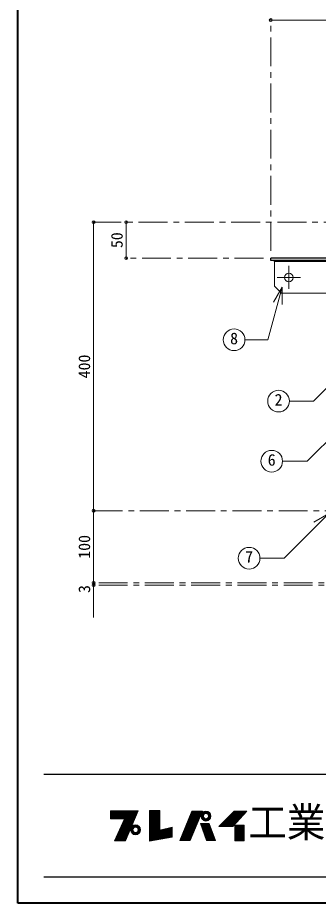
# Model space of a CAD drawing. Units: millimetres at full size, sheet at 1:8. Extents: x -1691 to 1549, y -1119 to 1129.
# Drawn here: x -1691 to -1275, y -1119 to 108 of the extents above; entities that cross this region are included whole.
import ezdxf
from ezdxf.enums import TextEntityAlignment as Align

# ---------------------------------------------------------------- set-up
doc = ezdxf.new("R2010")
doc.units = ezdxf.units.MM
doc.header["$LTSCALE"] = 8
doc.header["$PDMODE"] = 32
doc.header["$PDSIZE"] = 4
doc.linetypes.add('CHAIN1', pattern=[8, 5, -1, 1, -1])
doc.layers.add('0-0_ﾚｲﾔ1', color=4, linetype='Continuous', lineweight=9)
doc.styles.add('ＭＳ ゴシック', font='')
doc.styles.get('ＭＳ ゴシック').set_extended_font_data('MS Gothic')

msp = doc.modelspace()

# ---------------------------------------------------------------- linework, layer by layer
at = {"layer": '0-0_ﾚｲﾔ1', "color": 1, "lineweight": 40}
for p, q in [((-1691.137, -1118.909), (-1691.137, 1129.091)), ((1548.863, -1118.909), (-1691.137, -1118.909))]:
    msp.add_line(p, q, dxfattribs=at)
at = {"layer": '0-0_ﾚｲﾔ1', "linetype": 'CHAIN1'}
for p, q in [((-1341.137, -214.909), (-1341.137, 105.091)), ((-1035.887, -174.909), (-1586.137, -174.909)), ((-1351.137, -224.909), (-1541.137, -224.909)), ((-1316.137, -267.509), (-1316.137, -235.509)), ((-1300.137, -251.509), (-1332.137, -251.509)), ((-1586.137, -574.909), (-1037.387, -574.909)), ((-1219.137, -674.909), (-1586.137, -674.909)), ((-1219.137, -677.909), (-1586.137, -677.909))]:
    msp.add_line(p, q, dxfattribs=at)
at = {"layer": '0-0_ﾚｲﾔ1'}
for p, q in [((-1341.137, 105.091), (-371.137, 105.091)), ((-1586.137, -574.909), (-1586.137, -174.909)), ((-1541.137, -174.909), (-1541.137, -224.909)), ((-1586.137, -574.909), (-1586.137, -674.909)), ((-1586.137, -722.909), (-1586.137, -674.909))]:
    msp.add_line(p, q, dxfattribs=at)
at = {"layer": '0-0_ﾚｲﾔ1', "color": 5, "lineweight": 25}
for p, q in [((-1341.137, -227.909), (-1341.137, -224.909)), ((-1201.387, -224.909), (-1341.137, -224.909)), ((-1210.637, -227.909), (-1341.137, -227.909)), ((-1336.137, -229.509), (-1336.137, -227.909)), ((-1261.937, -229.509), (-1336.137, -229.509))]:
    msp.add_line(p, q, dxfattribs=at)
at = {"layer": '0-0_ﾚｲﾔ1', "color": 7, "lineweight": 18}
for p, q in [((-1336.137, -263.509), (-1336.137, -229.509)), ((-1325.482, -264.915), (-1345.06, -337.981)), ((-1325.482, -264.915), (-1337.482, -285.7)), ((-1336.137, -263.509), (-1326.137, -273.509)), ((-1325.482, -264.915), (-1325.482, -288.915)), ((-1326.137, -273.509), (-1261.137, -273.509)), ((-1376.84, -337.981), (-1345.06, -337.981)), ((-1190.646, -331.623), (-1282.003, -422.979)), ((-1315.259, -422.979), (-1282.003, -422.979)), ((-1234.172, -449.9), (-1290.515, -506.243)), ((-1324.8, -506.243), (-1290.515, -506.243)), ((-1260.587, -578.751), (-1322.514, -640.678)), ((-1260.587, -578.751), (-1281.371, -590.751)), ((-1356.024, -640.678), (-1322.514, -640.678)), ((-1562.795, -991.069), (-1524.867, -991.069)), ((-1562.795, -991.405), (-1525.006, -991.405)), ((-1562.795, -991.909), (-1525.215, -991.909)), ((-1562.795, -992.413), (-1525.423, -992.413)), ((-1562.795, -992.917), (-1525.631, -992.917)), ((-1562.795, -993.589), (-1525.909, -993.589)), ((-1526.118, -994.093), (-1562.795, -994.093)), ((-1541.963, -1032.397), (-1524.659, -990.565)), ((-1508.699, -990.397), (-1508.699, -1032.901)), ((-1494.755, -990.397), (-1508.699, -990.397)), ((-1508.699, -991.069), (-1494.755, -991.069)), ((-1508.699, -991.405), (-1494.755, -991.405)), ((-1508.699, -991.909), (-1494.755, -991.909)), ((-1508.699, -992.413), (-1494.755, -992.413)), ((-1508.699, -992.917), (-1494.755, -992.917)), ((-1508.699, -993.589), (-1494.755, -993.589)), ((-1508.699, -994.093), (-1494.755, -994.093)), ((-1450.067, -991.237), (-1466.867, -1032.061)), ((-1452.587, -1032.061), (-1435.619, -991.237)), ((-1451.242, -994.093), (-1436.806, -994.093)), ((-1451.034, -993.589), (-1436.596, -993.589)), ((-1450.758, -992.917), (-1436.317, -992.917)), ((-1450.551, -992.413), (-1436.123, -992.413)), ((-1450.343, -991.909), (-1435.898, -991.909)), ((-1450.067, -991.237), (-1435.619, -991.237)), ((-1436.222, -994.093), (-1425.271, -994.093)), ((-1435.657, -993.421), (-1425.836, -993.421)), ((-1434.684, -992.581), (-1426.809, -992.581)), ((-1433.504, -991.909), (-1427.99, -991.909)), ((-1394.795, -994.093), (-1376.783, -994.093)), ((-1394.291, -993.589), (-1376.315, -993.589)), ((-1393.787, -1012.405), (-1374.131, -991.237)), ((-1393.619, -992.917), (-1375.691, -992.917)), ((-1393.115, -992.413), (-1375.223, -992.413)), ((-1392.611, -991.909), (-1374.755, -991.909)), ((-1562.795, -994.597), (-1526.326, -994.597)), ((-1562.795, -995.101), (-1526.535, -995.101)), ((-1562.795, -995.605), (-1526.743, -995.605)), ((-1562.795, -996.109), (-1526.952, -996.109)), ((-1562.795, -996.445), (-1527.091, -996.445)), ((-1562.795, -997.117), (-1527.369, -997.117)), ((-1562.795, -997.621), (-1527.577, -997.621)), ((-1562.795, -998.125), (-1527.786, -998.125)), ((-1562.795, -998.629), (-1527.994, -998.629)), ((-1562.795, -999.133), (-1528.203, -999.133)), ((-1562.795, -999.637), (-1528.411, -999.637)), ((-1562.795, -1000.141), (-1528.62, -1000.141)), ((-1562.795, -1000.645), (-1528.828, -1000.645)), ((-1562.795, -1001.149), (-1529.037, -1001.149)), ((-1543.307, -1001.821), (-1562.795, -1001.821)), ((-1557.419, -1032.397), (-1543.307, -1001.821)), ((-1545.323, -1006.189), (-1531.122, -1006.189)), ((-1530.844, -1005.517), (-1545.012, -1005.517)), ((-1530.496, -1004.677), (-1544.625, -1004.677)), ((-1530.288, -1004.173), (-1544.392, -1004.173)), ((-1530.01, -1003.501), (-1544.082, -1003.501)), ((-1529.801, -1002.997), (-1543.849, -1002.997)), ((-1529.523, -1002.325), (-1543.539, -1002.325)), ((-1529.315, -1001.821), (-1543.307, -1001.821)), ((-1508.699, -994.597), (-1494.755, -994.597)), ((-1508.699, -995.101), (-1494.755, -995.101)), ((-1508.699, -995.605), (-1494.755, -995.605)), ((-1508.699, -996.109), (-1494.755, -996.109)), ((-1508.699, -996.445), (-1494.755, -996.445)), ((-1508.699, -997.117), (-1494.755, -997.117)), ((-1508.699, -997.621), (-1494.755, -997.621)), ((-1508.699, -998.125), (-1494.755, -998.125)), ((-1508.699, -998.629), (-1494.755, -998.629)), ((-1508.699, -999.133), (-1494.755, -999.133)), ((-1508.699, -999.637), (-1494.755, -999.637)), ((-1508.699, -1000.141), (-1494.755, -1000.141)), ((-1508.699, -1000.645), (-1494.755, -1000.645)), ((-1508.699, -1001.149), (-1494.755, -1001.149)), ((-1508.699, -1001.821), (-1494.755, -1001.821)), ((-1508.699, -1002.325), (-1494.755, -1002.325)), ((-1508.699, -1002.997), (-1494.755, -1002.997)), ((-1508.699, -1003.501), (-1494.755, -1003.501)), ((-1508.699, -1004.173), (-1494.755, -1004.173)), ((-1508.699, -1004.677), (-1494.755, -1004.677)), ((-1508.699, -1005.517), (-1494.755, -1005.517)), ((-1508.699, -1006.189), (-1494.755, -1006.189)), ((-1456.22, -1006.189), (-1441.833, -1006.189)), ((-1455.943, -1005.517), (-1441.554, -1005.517)), ((-1455.597, -1004.677), (-1441.205, -1004.677)), ((-1455.39, -1004.173), (-1440.995, -1004.173)), ((-1455.113, -1003.501), (-1440.716, -1003.501)), ((-1454.906, -1002.997), (-1440.506, -1002.997)), ((-1454.63, -1002.325), (-1440.227, -1002.325)), ((-1454.422, -1001.821), (-1440.018, -1001.821)), ((-1454.146, -1001.149), (-1439.738, -1001.149)), ((-1453.938, -1000.645), (-1439.529, -1000.645)), ((-1453.731, -1000.141), (-1439.319, -1000.141)), ((-1453.523, -999.637), (-1439.11, -999.637)), ((-1453.316, -999.133), (-1438.9, -999.133)), ((-1453.091, -998.629), (-1438.691, -998.629)), ((-1452.901, -998.125), (-1438.481, -998.125)), ((-1452.694, -997.621), (-1438.272, -997.621)), ((-1452.486, -997.117), (-1438.063, -997.117)), ((-1452.21, -996.445), (-1437.783, -996.445)), ((-1452.072, -996.109), (-1437.644, -996.109)), ((-1451.864, -995.605), (-1437.434, -995.605)), ((-1451.657, -995.101), (-1437.225, -995.101)), ((-1451.449, -994.597), (-1437.015, -994.597)), ((-1437.547, -998.125), (-1434.347, -998.125)), ((-1437.513, -997.453), (-1434.283, -997.453)), ((-1437.494, -998.965), (-1434.247, -998.965)), ((-1437.376, -996.613), (-1434.014, -996.613)), ((-1437.336, -999.805), (-1433.931, -999.805)), ((-1437.062, -995.605), (-1433.317, -995.605)), ((-1437.062, -1000.645), (-1433.317, -1000.645)), ((-1436.751, -994.933), (-1432.411, -994.933)), ((-1436.658, -1001.485), (-1432.039, -1001.485)), ((-1436.094, -1002.325), (-1425.399, -1002.325)), ((-1435.49, -1002.997), (-1426.003, -1002.997)), ((-1434.162, -1004.005), (-1427.331, -1004.005)), ((-1432.566, -1004.677), (-1428.927, -1004.677)), ((-1424.835, -1001.485), (-1429.454, -1001.485)), ((-1424.742, -994.933), (-1429.082, -994.933)), ((-1424.431, -995.605), (-1428.176, -995.605)), ((-1424.431, -1000.645), (-1428.176, -1000.645)), ((-1424.157, -999.805), (-1427.563, -999.805)), ((-1424.117, -996.613), (-1427.479, -996.613)), ((-1423.999, -998.965), (-1427.246, -998.965)), ((-1423.98, -997.453), (-1427.21, -997.453)), ((-1427.147, -998.125), (-1423.947, -998.125)), ((-1406.891, -1006.189), (-1388.015, -1006.189)), ((-1406.219, -1005.517), (-1387.391, -1005.517)), ((-1405.379, -1004.677), (-1386.611, -1004.677)), ((-1404.875, -1004.173), (-1386.143, -1004.173)), ((-1404.203, -1003.501), (-1385.519, -1003.501)), ((-1403.699, -1002.997), (-1385.051, -1002.997)), ((-1403.027, -1002.325), (-1384.427, -1002.325)), ((-1402.523, -1001.821), (-1383.959, -1001.821)), ((-1401.851, -1001.149), (-1383.335, -1001.149)), ((-1401.347, -1000.645), (-1382.867, -1000.645)), ((-1400.843, -1000.141), (-1382.399, -1000.141)), ((-1400.339, -999.637), (-1381.931, -999.637)), ((-1399.835, -999.133), (-1381.463, -999.133)), ((-1399.331, -998.629), (-1380.995, -998.629)), ((-1398.827, -998.125), (-1380.527, -998.125)), ((-1398.323, -997.621), (-1380.011, -997.621)), ((-1397.819, -997.117), (-1379.591, -997.117)), ((-1397.147, -996.445), (-1378.967, -996.445)), ((-1396.811, -996.109), (-1378.655, -996.109)), ((-1396.307, -995.605), (-1378.187, -995.605)), ((-1395.803, -995.101), (-1377.719, -995.101)), ((-1395.299, -994.597), (-1377.251, -994.597)), ((-1536.264, -1018.621), (-1551.035, -1018.621)), ((-1535.986, -1017.949), (-1550.75, -1017.949)), ((-1535.639, -1017.109), (-1550.363, -1017.109)), ((-1550.052, -1016.437), (-1535.361, -1016.437)), ((-1535.013, -1015.597), (-1549.665, -1015.597)), ((-1534.596, -1014.589), (-1549.2, -1014.589)), ((-1534.249, -1013.749), (-1548.812, -1013.749)), ((-1533.971, -1013.077), (-1548.502, -1013.077)), ((-1533.623, -1012.237), (-1548.114, -1012.237)), ((-1547.804, -1011.565), (-1533.345, -1011.565)), ((-1532.998, -1010.725), (-1547.416, -1010.725)), ((-1532.65, -1009.885), (-1547.028, -1009.885)), ((-1532.372, -1009.213), (-1546.718, -1009.213)), ((-1546.331, -1008.373), (-1532.025, -1008.373)), ((-1531.747, -1007.701), (-1546.02, -1007.701)), ((-1531.469, -1007.029), (-1545.659, -1007.029)), ((-1534.987, -1017.109), (-1531.787, -1017.109)), ((-1534.953, -1016.437), (-1531.723, -1016.437)), ((-1534.934, -1017.949), (-1531.687, -1017.949)), ((-1534.816, -1015.597), (-1531.454, -1015.597)), ((-1534.816, -1018.621), (-1531.454, -1018.621)), ((-1534.502, -1014.589), (-1530.757, -1014.589)), ((-1534.098, -1013.749), (-1529.479, -1013.749)), ((-1533.662, -1013.077), (-1522.711, -1013.077)), ((-1532.93, -1012.237), (-1523.443, -1012.237)), ((-1532.124, -1011.565), (-1524.249, -1011.565)), ((-1530.528, -1010.725), (-1525.845, -1010.725)), ((-1522.275, -1013.749), (-1526.894, -1013.749)), ((-1521.871, -1014.589), (-1525.616, -1014.589)), ((-1521.557, -1015.597), (-1524.919, -1015.597)), ((-1521.557, -1018.621), (-1524.919, -1018.621)), ((-1521.439, -1017.949), (-1524.686, -1017.949)), ((-1521.42, -1016.437), (-1524.65, -1016.437)), ((-1524.587, -1017.109), (-1521.387, -1017.109)), ((-1508.699, -1007.029), (-1494.755, -1007.029)), ((-1508.699, -1007.701), (-1494.755, -1007.701)), ((-1508.699, -1008.373), (-1494.755, -1008.373)), ((-1508.699, -1009.213), (-1494.755, -1009.213)), ((-1508.699, -1009.885), (-1494.755, -1009.885)), ((-1508.699, -1010.725), (-1494.755, -1010.725)), ((-1508.699, -1011.565), (-1494.755, -1011.565)), ((-1508.699, -1012.237), (-1494.755, -1012.237)), ((-1508.699, -1013.077), (-1494.755, -1013.077)), ((-1508.699, -1013.749), (-1494.755, -1013.749)), ((-1508.699, -1014.589), (-1494.755, -1014.589)), ((-1508.699, -1015.597), (-1494.755, -1015.597)), ((-1508.699, -1016.437), (-1494.755, -1016.437)), ((-1508.699, -1017.109), (-1494.755, -1017.109)), ((-1508.699, -1017.949), (-1477.451, -1017.949)), ((-1508.699, -1018.621), (-1477.451, -1018.621)), ((-1477.451, -1017.109), (-1493.25, -1017.109)), ((-1477.451, -1016.437), (-1490.24, -1016.437)), ((-1477.451, -1015.597), (-1486.479, -1015.597)), ((-1477.451, -1014.589), (-1481.965, -1014.589)), ((-1461.336, -1018.621), (-1447, -1018.621)), ((-1461.059, -1017.949), (-1446.721, -1017.949)), ((-1460.713, -1017.109), (-1446.371, -1017.109)), ((-1460.437, -1016.437), (-1446.093, -1016.437)), ((-1460.091, -1015.597), (-1445.744, -1015.597)), ((-1459.676, -1014.589), (-1445.325, -1014.589)), ((-1459.331, -1013.749), (-1444.975, -1013.749)), ((-1459.054, -1013.077), (-1444.696, -1013.077)), ((-1458.709, -1012.237), (-1444.347, -1012.237)), ((-1458.432, -1011.565), (-1444.068, -1011.565)), ((-1458.086, -1010.725), (-1443.719, -1010.725)), ((-1457.741, -1009.885), (-1443.369, -1009.885)), ((-1457.459, -1009.213), (-1443.09, -1009.213)), ((-1457.123, -1008.373), (-1442.741, -1008.373)), ((-1456.842, -1007.701), (-1442.462, -1007.701)), ((-1456.565, -1007.029), (-1442.182, -1007.029)), ((-1438.08, -1008.373), (-1426.317, -1008.373)), ((-1437.788, -1009.213), (-1426.007, -1009.213)), ((-1437.555, -1009.885), (-1425.759, -1009.885)), ((-1437.263, -1010.725), (-1425.449, -1010.725)), ((-1436.971, -1011.565), (-1425.139, -1011.565)), ((-1436.737, -1012.237), (-1424.892, -1012.237)), ((-1436.445, -1013.077), (-1424.582, -1013.077)), ((-1436.212, -1013.749), (-1424.334, -1013.749)), ((-1435.92, -1014.589), (-1424.024, -1014.589)), ((-1435.57, -1015.597), (-1423.652, -1015.597)), ((-1435.278, -1016.437), (-1423.343, -1016.437)), ((-1435.044, -1017.109), (-1423.095, -1017.109)), ((-1434.752, -1017.949), (-1422.785, -1017.949)), ((-1434.519, -1018.621), (-1422.537, -1018.621)), ((-1417.643, -1031.893), (-1426.379, -1008.205)), ((-1413.107, -1012.405), (-1393.787, -1012.405)), ((-1412.267, -1011.565), (-1393.007, -1011.565)), ((-1411.427, -1010.725), (-1392.227, -1010.725)), ((-1410.587, -1009.885), (-1391.447, -1009.885)), ((-1409.915, -1009.213), (-1390.823, -1009.213)), ((-1409.075, -1008.373), (-1390.043, -1008.373)), ((-1408.403, -1007.701), (-1389.419, -1007.701)), ((-1407.731, -1007.029), (-1388.795, -1007.029)), ((-1390.763, -1011.565), (-1377.995, -1011.565)), ((-1390.763, -1012.237), (-1377.995, -1012.237)), ((-1390.763, -1013.077), (-1377.995, -1013.077)), ((-1390.763, -1013.749), (-1377.995, -1013.749)), ((-1390.763, -1014.589), (-1377.995, -1014.589)), ((-1390.763, -1015.597), (-1377.995, -1015.597)), ((-1390.763, -1016.437), (-1377.995, -1016.437)), ((-1390.763, -1017.109), (-1377.995, -1017.109)), ((-1390.763, -1017.949), (-1377.995, -1017.949)), ((-1390.763, -1018.621), (-1377.995, -1018.621)), ((-1541.198, -1030.549), (-1556.566, -1030.549)), ((-1540.851, -1029.709), (-1556.178, -1029.709)), ((-1540.503, -1028.869), (-1555.79, -1028.869)), ((-1540.086, -1027.861), (-1555.325, -1027.861)), ((-1539.739, -1027.021), (-1554.937, -1027.021)), ((-1539.322, -1026.013), (-1554.472, -1026.013)), ((-1539.044, -1025.341), (-1554.162, -1025.341)), ((-1538.696, -1024.501), (-1553.774, -1024.501)), ((-1538.349, -1023.661), (-1553.387, -1023.661)), ((-1538.001, -1022.821), (-1552.999, -1022.821)), ((-1537.654, -1021.981), (-1552.611, -1021.981)), ((-1537.376, -1021.309), (-1552.301, -1021.309)), ((-1537.029, -1020.469), (-1551.913, -1020.469)), ((-1536.681, -1019.629), (-1551.526, -1019.629)), ((-1534.502, -1019.629), (-1530.757, -1019.629)), ((-1534.098, -1020.469), (-1529.479, -1020.469)), ((-1533.534, -1021.309), (-1522.839, -1021.309)), ((-1532.93, -1021.981), (-1523.443, -1021.981)), ((-1531.876, -1022.821), (-1524.497, -1022.821)), ((-1530.006, -1023.661), (-1526.367, -1023.661)), ((-1522.275, -1020.469), (-1526.894, -1020.469)), ((-1521.871, -1019.629), (-1525.616, -1019.629)), ((-1508.699, -1019.629), (-1477.451, -1019.629)), ((-1508.699, -1020.469), (-1477.451, -1020.469)), ((-1508.699, -1021.309), (-1477.451, -1021.309)), ((-1508.699, -1021.981), (-1477.451, -1021.981)), ((-1508.699, -1022.821), (-1477.451, -1022.821)), ((-1508.699, -1023.661), (-1477.451, -1023.661)), ((-1508.699, -1024.501), (-1477.451, -1024.501)), ((-1508.699, -1025.341), (-1477.451, -1025.341)), ((-1508.699, -1026.013), (-1477.451, -1026.013)), ((-1508.699, -1027.021), (-1477.451, -1027.021)), ((-1508.699, -1027.861), (-1481.127, -1027.861)), ((-1508.699, -1028.869), (-1486.641, -1028.869)), ((-1508.699, -1029.709), (-1491.236, -1029.709)), ((-1508.699, -1030.549), (-1495.832, -1030.549)), ((-1466.244, -1030.549), (-1451.958, -1030.549)), ((-1465.899, -1029.709), (-1451.609, -1029.709)), ((-1465.553, -1028.869), (-1451.26, -1028.869)), ((-1465.138, -1027.861), (-1450.841, -1027.861)), ((-1464.793, -1027.021), (-1450.492, -1027.021)), ((-1464.378, -1026.013), (-1450.073, -1026.013)), ((-1464.101, -1025.341), (-1449.793, -1025.341)), ((-1463.755, -1024.501), (-1449.444, -1024.501)), ((-1463.41, -1023.661), (-1449.095, -1023.661)), ((-1463.064, -1022.821), (-1448.746, -1022.821)), ((-1462.718, -1021.981), (-1448.397, -1021.981)), ((-1462.442, -1021.309), (-1448.118, -1021.309)), ((-1462.096, -1020.469), (-1447.769, -1020.469)), ((-1461.751, -1019.629), (-1447.419, -1019.629)), ((-1434.169, -1019.629), (-1422.165, -1019.629)), ((-1433.877, -1020.469), (-1421.856, -1020.469)), ((-1433.603, -1021.309), (-1421.546, -1021.309)), ((-1433.351, -1021.981), (-1421.298, -1021.981)), ((-1433.059, -1022.821), (-1420.988, -1022.821)), ((-1432.767, -1023.661), (-1420.678, -1023.661)), ((-1432.475, -1024.501), (-1420.369, -1024.501)), ((-1432.184, -1025.341), (-1420.059, -1025.341)), ((-1431.95, -1026.013), (-1419.811, -1026.013)), ((-1431.6, -1027.021), (-1419.439, -1027.021)), ((-1431.251, -1027.861), (-1419.13, -1027.861)), ((-1430.957, -1028.869), (-1418.758, -1028.869)), ((-1430.666, -1029.709), (-1418.448, -1029.709)), ((-1430.374, -1030.549), (-1418.138, -1030.549)), ((-1390.763, -1019.629), (-1377.995, -1019.629)), ((-1390.763, -1020.469), (-1377.995, -1020.469)), ((-1390.763, -1021.309), (-1377.995, -1021.309)), ((-1390.763, -1021.981), (-1377.995, -1021.981)), ((-1390.763, -1022.821), (-1377.995, -1022.821)), ((-1390.763, -1023.661), (-1377.995, -1023.661)), ((-1390.763, -1024.501), (-1377.995, -1024.501)), ((-1390.763, -1025.341), (-1377.995, -1025.341)), ((-1390.763, -1026.013), (-1377.995, -1026.013)), ((-1390.763, -1027.021), (-1377.995, -1027.021)), ((-1390.763, -1027.861), (-1377.995, -1027.861)), ((-1390.763, -1028.869), (-1377.995, -1028.869)), ((-1390.763, -1029.709), (-1377.995, -1029.709)), ((-1390.763, -1030.549), (-1377.995, -1030.549)), ((-1557.419, -1032.397), (-1541.963, -1032.397)), ((-1541.615, -1031.557), (-1557.031, -1031.557)), ((-1508.699, -1031.557), (-1501.346, -1031.557)), ((-1452.587, -1032.061), (-1466.867, -1032.061)), ((-1466.659, -1031.557), (-1452.377, -1031.557)), ((-1430.023, -1031.557), (-1417.766, -1031.557)), ((-1429.907, -1031.893), (-1417.643, -1031.893)), ((-1390.763, -1031.557), (-1377.995, -1031.557))]:
    msp.add_line(p, q, dxfattribs=at)
at = {"layer": '0-0_ﾚｲﾔ1', "color": 6, "lineweight": 25}
for p, q in [((-1655.137, -940.052), (1512.863, -940.052)), ((1512.863, -1082.909), (-1655.137, -1082.909))]:
    msp.add_line(p, q, dxfattribs=at)
at = {"layer": '0-0_ﾚｲﾔ1', "color": 7, "lineweight": 18}
for points in [[(-1562.795, -1001.821), (-1562.795, -990.565), (-1524.659, -990.565)], [(-1508.699, -1032.901), (-1477.451, -1027.189), (-1477.451, -1013.581), (-1494.755, -1017.445), (-1494.755, -990.397)], [(-1413.107, -1012.405), (-1391.939, -991.237), (-1374.131, -991.237)], [(-1429.907, -1031.893), (-1438.139, -1008.205), (-1426.379, -1008.205)]]:
    msp.add_lwpolyline(points, dxfattribs=at)
msp.add_lwpolyline([(-1390.763, -1010.725), (-1390.763, -1032.397), (-1377.995, -1032.397), (-1377.995, -1010.725)], close=True, dxfattribs=at)
for centre, radius in [((-1316.137, -251.509), 6), ((-1391.84, -337.981), 15), ((-1330.259, -422.979), 15), ((-1339.8, -506.243), 15), ((-1371.024, -640.678), 15), ((-1430.747, -998.125), 6.8), ((-1430.747, -998.125), 3.6), ((-1528.187, -1017.109), 6.8), ((-1528.187, -1017.109), 3.6)]:
    msp.add_circle(centre, radius, dxfattribs=at)
at = {"layer": '0-0_ﾚｲﾔ1', "color": 1}
for p in [(-1341.137, 105.091), (-1586.137, -174.909), (-1541.137, -174.909), (-1541.137, -224.909), (-1586.137, -574.909), (-1586.137, -674.909), (-1586.137, -677.909)]:
    msp.add_point(p, dxfattribs=at)

# ---------------------------------------------------------------- texts
at = {"layer": '0-0_ﾚｲﾔ1', "color": 7, "style": 'ＭＳ ゴシック'}
for s, p in [('50', (-1541.137, -210.909)), ('400', (-1586.137, -391.409)), ('100', (-1586.137, -641.409)), ('3', (-1586.137, -688.909))]:
    msp.add_text(s, height=16.13, rotation=90, dxfattribs=at).set_placement(p, align=Align.BOTTOM_LEFT)
for s, p in [('8', (-1397.34, -348.981)), ('2', (-1335.759, -433.979)), ('6', (-1345.3, -517.243)), ('7', (-1376.524, -651.678))]:
    msp.add_text(s, height=16.13, dxfattribs=at).set_placement(p, align=Align.BOTTOM_LEFT)
at = {"layer": '0-0_ﾚｲﾔ1', "color": 7, "style": 'ＭＳ ゴシック', "width": 0.95}
msp.add_text('工業株式会社', height=41.06, dxfattribs=at).set_placement((-1371.995, -1039.481), align=Align.BOTTOM_LEFT)

doc.saveas('drawing.dxf')
